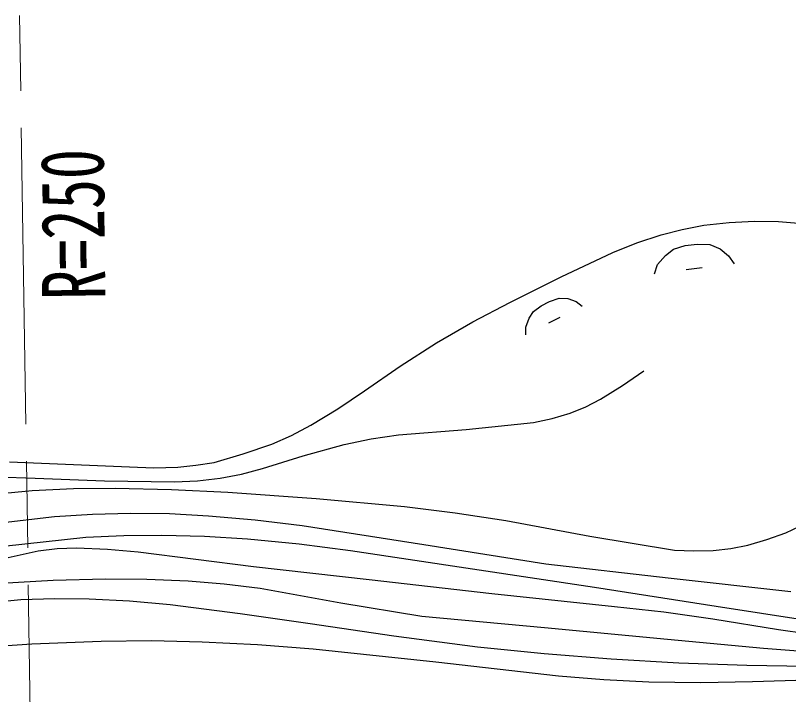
# Model space of a CAD drawing. Units: millimetres, scale not verified. Extents: x 40000 to 680000, y 20000 to 380000.
# Drawn here: x 111152 to 142445, y 295624 to 323117 of the extents above; entities that cross this region are included whole.
import ezdxf
from ezdxf.enums import TextEntityAlignment as Align

# ---------------------------------------------------------------- set-up
doc = ezdxf.new("R2010")
doc.units = ezdxf.units.MM
doc.header["$LTSCALE"] = 1000
doc.linetypes.add('CHAIN', pattern=[18.5, 12, -1.5, 3.5, -1.5])
doc.layers.add('M-BGD', color=7, linetype='Continuous', lineweight=25)
doc.layers.add('M-BMK', color=2, linetype='CHAIN', lineweight=13)
doc.styles.add('ＭＳ ゴシック', font='')
doc.styles.get('ＭＳ ゴシック').set_extended_font_data('MS Gothic')

msp = doc.modelspace()

# ---------------------------------------------------------------- linework, layer by layer
at = {"layer": 'M-BGD'}
for p, q in [((138137, 314457), (139012, 314621)), ((139012, 314621), (140036, 314732)), ((140036, 314732), (141068, 314784)), ((141068, 314784), (142032, 314773)), ((142032, 314773), (143009, 314700)), ((136301, 313910), (137286, 314236)), ((137286, 314236), (138137, 314457)), ((135334, 313525), (136301, 313910)), ((137458, 313404), (137794, 313658)), ((137794, 313658), (138258, 313798)), ((138258, 313798), (138741, 313858)), ((138741, 313858), (139258, 313841)), ((139258, 313841), (139671, 313672)), ((139671, 313672), (140017, 313388)), ((133235, 312538), (135334, 313525)), ((137145, 313029), (137458, 313404)), ((140017, 313388), (140237, 313065)), ((137020, 312662), (137145, 313029)), ((138950, 312904), (138307, 312823)), ((131165, 311497), (133235, 312538)), ((129663, 310707), (131165, 311497)), ((132429, 311366), (132771, 311540)), ((132771, 311540), (133159, 311666)), ((133159, 311666), (133511, 311652)), ((133511, 311652), (133844, 311534)), ((133844, 311534), (134094, 311353)), ((131941, 310859), (132122, 311137)), ((132122, 311137), (132429, 311366)), ((131810, 310497), (131941, 310859)), ((133182, 310888), (132727, 310656)), ((128200, 309869), (129663, 310707)), ((131815, 310191), (131810, 310497)), ((126726, 308920), (128200, 309869)), ((125279, 307916), (126726, 308920)), ((135726, 308130), (136592, 308733)), ((134836, 307577), (135726, 308130)), ((124206, 307193), (125279, 307916)), ((134235, 307270), (134836, 307577)), ((123106, 306524), (124206, 307193)), ((132870, 306797), (133607, 307018)), ((133607, 307018), (134235, 307270)), ((132124, 306636), (132870, 306797)), ((122324, 306114), (123106, 306524)), ((129393, 306356), (132124, 306636)), ((121524, 305764), (122324, 306114)), ((125548, 305972), (126654, 306135)), ((126654, 306135), (129393, 306356)), ((120374, 305365), (121524, 305764)), ((122794, 305292), (124452, 305749)), ((124452, 305749), (125548, 305972)), ((119198, 305022), (120374, 305365)), ((121151, 304777), (122794, 305292)), ((110905, 305043), (115766, 304843)), ((115766, 304843), (116746, 304804)), ((116746, 304804), (117722, 304826)), ((117722, 304826), (118456, 304906)), ((118456, 304906), (119198, 305022)), ((106951, 304568), (111944, 304390)), ((119438, 304380), (120295, 304548)), ((120295, 304548), (121151, 304777)), ((111944, 304390), (114755, 304282)), ((114755, 304282), (117588, 304233)), ((117588, 304233), (118518, 304276)), ((118518, 304276), (119438, 304380)), ((108181, 303535), (111828, 303882)), ((111828, 303882), (113505, 303960)), ((113505, 303960), (115185, 303977)), ((115185, 303977), (117466, 303927)), ((117466, 303927), (119750, 303817)), ((119750, 303817), (123325, 303557)), ((123325, 303557), (126903, 303238)), ((126903, 303238), (128956, 302982)), ((112730, 302831), (114266, 302930)), ((114266, 302930), (115804, 302970)), ((115804, 302970), (117382, 302948)), ((117382, 302948), (118959, 302865)), ((128956, 302982), (130995, 302668)), ((142331, 302175), (144011, 302968)), ((108492, 302341), (112730, 302831)), ((118959, 302865), (120853, 302699)), ((120853, 302699), (122752, 302471)), ((130995, 302668), (134403, 302042)), ((122752, 302471), (127686, 301703)), ((110661, 301633), (114000, 301997)), ((114000, 301997), (115538, 302069)), ((115538, 302069), (117078, 302081)), ((117078, 302081), (118806, 302032)), ((118806, 302032), (120542, 301923)), ((134403, 302042), (137831, 301475)), ((141572, 301894), (142331, 302175)), ((120542, 301923), (122630, 301722)), ((122630, 301722), (124714, 301461)), ((127686, 301703), (132615, 300916)), ((140105, 301534), (140798, 301672)), ((140798, 301672), (141572, 301894)), ((110731, 301140), (112072, 301448)), ((112072, 301448), (112844, 301534)), ((112844, 301534), (113624, 301559)), ((113624, 301559), (114871, 301511)), ((114871, 301511), (116123, 301401)), ((116123, 301401), (120789, 300812)), ((124714, 301461), (129646, 300718)), ((137831, 301475), (138609, 301435)), ((138609, 301435), (139400, 301455)), ((139400, 301455), (140105, 301534)), ((120789, 300812), (125473, 300281)), ((132615, 300916), (137566, 300343)), ((129646, 300718), (134586, 299971)), ((110579, 300131), (112678, 300248)), ((112678, 300248), (114793, 300306)), ((114793, 300306), (116467, 300294)), ((116467, 300294), (118137, 300223)), ((118137, 300223), (119603, 300103)), ((119603, 300103), (121060, 299924)), ((125473, 300281), (130428, 299710)), ((137566, 300343), (142540, 299798)), ((121060, 299924), (124322, 299330)), ((134586, 299971), (139513, 299200)), ((111366, 299469), (112751, 299514)), ((112751, 299514), (114138, 299498)), ((114138, 299498), (115773, 299412)), ((130428, 299710), (135400, 299189)), ((107466, 299116), (111366, 299469)), ((115773, 299412), (117417, 299264)), ((117417, 299264), (120250, 298909)), ((124322, 299330), (127601, 298794)), ((135400, 299189), (137398, 298968)), ((139513, 299200), (144452, 298435)), ((120250, 298909), (123082, 298493)), ((137398, 298968), (139386, 298688)), ((127601, 298794), (132564, 298332)), ((139386, 298688), (142038, 298252)), ((123082, 298493), (126461, 297995)), ((132564, 298332), (137539, 297869)), ((142038, 298252), (144708, 297875)), ((126461, 297995), (129860, 297554)), ((109015, 297499), (111816, 297673)), ((111816, 297673), (114623, 297788)), ((114623, 297788), (116663, 297805)), ((116663, 297805), (118711, 297762)), ((118711, 297762), (120955, 297646)), ((120955, 297646), (123205, 297469)), ((137539, 297869), (141437, 297499)), ((123205, 297469), (128163, 296942)), ((129860, 297554), (132556, 297281)), ((141437, 297499), (145350, 297189)), ((132556, 297281), (135266, 297068)), ((135266, 297068), (138008, 296910)), ((128163, 296942), (133131, 296377)), ((138008, 296910), (140754, 296812)), ((140754, 296812), (143313, 296767)), ((133131, 296377), (134962, 296228)), ((134962, 296228), (136796, 296139)), ((136796, 296139), (138893, 296114)), ((138893, 296114), (140992, 296149)), ((140992, 296149), (144584, 296261))]:
    msp.add_line(p, q, dxfattribs=at)
at = {"layer": 'M-BMK'}
msp.add_line((111852, 288071), (111317, 323117), dxfattribs=at)

# ---------------------------------------------------------------- texts
at = {"layer": 'M-BGD', "style": 'ＭＳ ゴシック', "width": 0.7}
msp.add_text('R=250', height=2566, rotation=90.8, dxfattribs=at).set_placement((115567, 311630), align=Align.BOTTOM_LEFT)

doc.saveas('drawing.dxf')
